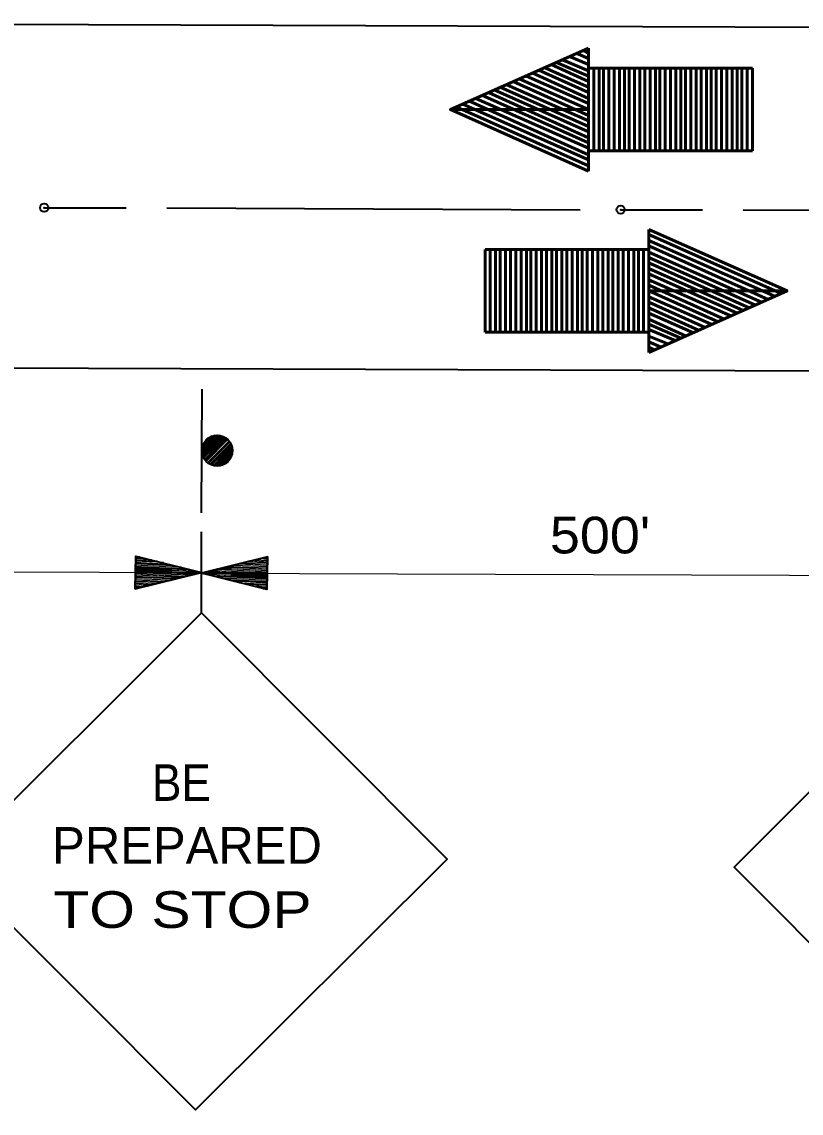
# Model space of a CAD drawing. Extents: x 3.071 to 3.988, y -0.6 to 0.108.
# Drawn here: x 3.2167 to 3.3159, y -0.2289 to -0.09 of the extents above; entities that cross this region are included whole.
import ezdxf
from ezdxf.enums import TextEntityAlignment as Align

# ---------------------------------------------------------------- set-up
doc = ezdxf.new("R2010")
doc.units = 0
doc.header["$LTSCALE"] = 0.0021
doc.header["$PDMODE"] = 32
doc.header["$PDSIZE"] = 0.00105
for name, color, linetype, lineweight in [('1', 7, 'Continuous', 35), ('10', 7, 'Continuous', 35), ('9', 7, 'Continuous', 25)]:
    doc.layers.add(name, color=color, linetype=linetype, lineweight=lineweight)

msp = doc.modelspace()

# ---------------------------------------------------------------- linework, layer by layer
at = {"layer": '1', "lineweight": 40}
for p, q in [((3.141583, -0.09), (3.938667, -0.093083)), ((3.219583, -0.113667), (3.23, -0.113667)), ((3.235167, -0.113667), (3.28775, -0.113917)), ((3.292917, -0.113917), (3.303333, -0.113917)), ((3.3085, -0.113917), (3.38025, -0.11425)), ((3.141417, -0.13375), (3.9385, -0.136833)), ((3.239583, -0.1525), (3.239667, -0.13675))]:
    msp.add_line(p, q, dxfattribs=at)
at = {"layer": '1', "lineweight": 53}
for p, q in [((3.286417, -0.094417), (3.288833, -0.095417)), ((3.28725, -0.094), (3.288833, -0.094667)), ((3.288167, -0.093667), (3.288833, -0.094)), ((3.288833, -0.093333), (3.288833, -0.109)), ((3.283167, -0.095833), (3.288833, -0.098333)), ((3.284083, -0.095417), (3.288833, -0.097583)), ((3.28475, -0.095167), (3.288833, -0.096917)), ((3.2855, -0.094833), (3.288833, -0.09625)), ((3.280917, -0.096917), (3.288833, -0.100417)), ((3.281667, -0.0965), (3.288833, -0.09975)), ((3.2825, -0.096167), (3.288833, -0.099)), ((3.309667, -0.095917), (3.288833, -0.095917)), ((3.288833, -0.106417), (3.288833, -0.095917)), ((3.2895, -0.106417), (3.2895, -0.095917)), ((3.290167, -0.106417), (3.290167, -0.095917)), ((3.29075, -0.106417), (3.29075, -0.095917)), ((3.291417, -0.106417), (3.291417, -0.095917)), ((3.292083, -0.106417), (3.292083, -0.095917)), ((3.29275, -0.106417), (3.29275, -0.095917)), ((3.293417, -0.106417), (3.293417, -0.095917)), ((3.294, -0.106417), (3.294, -0.095917)), ((3.294667, -0.106417), (3.294667, -0.095917)), ((3.295333, -0.106417), (3.295333, -0.095917)), ((3.296, -0.106417), (3.296, -0.095917)), ((3.296667, -0.106417), (3.296667, -0.095917)), ((3.297333, -0.106417), (3.297333, -0.095917)), ((3.297917, -0.106417), (3.297917, -0.095917)), ((3.298583, -0.106417), (3.298583, -0.095917)), ((3.29925, -0.106417), (3.29925, -0.095917)), ((3.299917, -0.106417), (3.299917, -0.095917)), ((3.300583, -0.106417), (3.300583, -0.095917)), ((3.301167, -0.106417), (3.301167, -0.095917)), ((3.301833, -0.106417), (3.301833, -0.095917)), ((3.3025, -0.106417), (3.3025, -0.095917)), ((3.303167, -0.106417), (3.303167, -0.095917)), ((3.303833, -0.106417), (3.303833, -0.095917)), ((3.304417, -0.106417), (3.304417, -0.095917)), ((3.305083, -0.106417), (3.305083, -0.095917)), ((3.30575, -0.106417), (3.30575, -0.095917)), ((3.306417, -0.106417), (3.306417, -0.095917)), ((3.307083, -0.106417), (3.307083, -0.095917)), ((3.30775, -0.106417), (3.30775, -0.095917)), ((3.308333, -0.106417), (3.308333, -0.095917)), ((3.309, -0.106417), (3.309, -0.095917)), ((3.309667, -0.106417), (3.309667, -0.095917)), ((3.277583, -0.098333), (3.288833, -0.103333)), ((3.278417, -0.098), (3.288833, -0.102583)), ((3.27925, -0.097583), (3.288833, -0.101917)), ((3.28, -0.09725), (3.288833, -0.101167)), ((3.2745, -0.09975), (3.288833, -0.106083)), ((3.27525, -0.099333), (3.288833, -0.105417)), ((3.276083, -0.099), (3.288833, -0.10475)), ((3.276833, -0.098667), (3.288833, -0.104)), ((3.288833, -0.101167), (3.27125, -0.101167)), ((3.272, -0.100833), (3.288833, -0.108333)), ((3.272833, -0.1005), (3.288833, -0.107583)), ((3.273667, -0.100083), (3.288833, -0.106917)), ((3.309667, -0.106417), (3.288833, -0.106417)), ((3.2965, -0.132083), (3.2965, -0.116417)), ((3.313333, -0.124583), (3.2965, -0.117083)), ((3.3125, -0.124917), (3.2965, -0.117833)), ((3.275667, -0.119), (3.2965, -0.119)), ((3.275667, -0.119), (3.275667, -0.1295)), ((3.276333, -0.119), (3.276333, -0.1295)), ((3.277, -0.119), (3.277, -0.1295)), ((3.277583, -0.119), (3.277583, -0.1295)), ((3.27825, -0.119), (3.27825, -0.1295)), ((3.278917, -0.119), (3.278917, -0.1295)), ((3.279583, -0.119), (3.279583, -0.1295)), ((3.28025, -0.119), (3.28025, -0.1295)), ((3.280917, -0.119), (3.280917, -0.1295)), ((3.2815, -0.119), (3.2815, -0.1295)), ((3.282167, -0.119), (3.282167, -0.1295)), ((3.282833, -0.119), (3.282833, -0.1295)), ((3.2835, -0.119), (3.2835, -0.1295)), ((3.284167, -0.119), (3.284167, -0.1295)), ((3.28475, -0.119), (3.28475, -0.1295)), ((3.285417, -0.119), (3.285417, -0.1295)), ((3.286083, -0.119), (3.286083, -0.1295)), ((3.28675, -0.119), (3.28675, -0.1295)), ((3.287417, -0.119), (3.287417, -0.1295)), ((3.288, -0.119), (3.288, -0.1295)), ((3.288667, -0.119), (3.288667, -0.1295)), ((3.289333, -0.119), (3.289333, -0.1295)), ((3.29, -0.119), (3.29, -0.1295)), ((3.290667, -0.119), (3.290667, -0.1295)), ((3.291333, -0.119), (3.291333, -0.1295)), ((3.291917, -0.119), (3.291917, -0.1295)), ((3.292583, -0.119), (3.292583, -0.1295)), ((3.29325, -0.119), (3.29325, -0.1295)), ((3.293917, -0.119), (3.293917, -0.1295)), ((3.294583, -0.119), (3.294583, -0.1295)), ((3.295167, -0.119), (3.295167, -0.1295)), ((3.295833, -0.119), (3.295833, -0.1295)), ((3.311667, -0.125333), (3.2965, -0.1185)), ((3.2965, -0.119), (3.2965, -0.1295)), ((3.310833, -0.125667), (3.2965, -0.119333)), ((3.310083, -0.126083), (3.2965, -0.12)), ((3.30925, -0.126417), (3.2965, -0.120667)), ((3.3085, -0.12675), (3.2965, -0.121417)), ((3.30775, -0.127083), (3.2965, -0.122083)), ((3.306917, -0.127417), (3.2965, -0.122833)), ((3.306083, -0.127833), (3.2965, -0.1235)), ((3.2965, -0.12425), (3.314083, -0.12425)), ((3.305333, -0.128167), (3.2965, -0.12425)), ((3.304417, -0.1285), (3.2965, -0.125)), ((3.303667, -0.128917), (3.2965, -0.125667)), ((3.302833, -0.12925), (3.2965, -0.126417)), ((3.302167, -0.129583), (3.2965, -0.127083)), ((3.30125, -0.13), (3.2965, -0.127833)), ((3.300583, -0.13025), (3.2965, -0.1285)), ((3.299833, -0.130583), (3.2965, -0.129167)), ((3.275667, -0.1295), (3.2965, -0.1295)), ((3.298917, -0.131), (3.2965, -0.13)), ((3.298083, -0.131417), (3.2965, -0.13075)), ((3.297167, -0.13175), (3.2965, -0.131417))]:
    msp.add_line(p, q, dxfattribs=at)
at = {"layer": '1'}
for p, q in [((3.239667, -0.1445), (3.241583, -0.142583)), ((3.239667, -0.14425), (3.241333, -0.142583)), ((3.239667, -0.144667), (3.24175, -0.142583)), ((3.239667, -0.144917), (3.242, -0.142583)), ((3.239667, -0.145167), (3.242167, -0.142667)), ((3.23975, -0.143917), (3.240917, -0.142667)), ((3.239833, -0.14525), (3.242333, -0.14275)), ((3.239917, -0.145417), (3.2425, -0.142833)), ((3.24, -0.145667), (3.242667, -0.142917)), ((3.240083, -0.145833), (3.242833, -0.143083)), ((3.240167, -0.145917), (3.242917, -0.143167)), ((3.240417, -0.146083), (3.243167, -0.143333)), ((3.2405, -0.146167), (3.24325, -0.143417)), ((3.240667, -0.146333), (3.243333, -0.143667)), ((3.240917, -0.146333), (3.243417, -0.143833)), ((3.241167, -0.146417), (3.2435, -0.144)), ((3.241333, -0.146417), (3.2435, -0.14425)), ((3.2415, -0.146417), (3.243583, -0.144417)), ((3.241667, -0.1465), (3.2435, -0.144667)), ((3.242, -0.146417), (3.2435, -0.144917)), ((3.24225, -0.146417), (3.243417, -0.145167)), ((3.239583, -0.16525), (3.239583, -0.154917))]:
    msp.add_line(p, q, dxfattribs=at)
at = {"layer": '1', "lineweight": 25}
msp.add_line((3.160333, -0.159833), (3.239583, -0.160083), dxfattribs=at)
at = {"layer": '1', "lineweight": 53}
for points in [[(3.288833, -0.093333), (3.27125, -0.101167), (3.288833, -0.109)], [(3.2965, -0.132083), (3.314083, -0.12425), (3.2965, -0.116417)]]:
    msp.add_lwpolyline(points, dxfattribs=at)
at = {"layer": '1', "lineweight": 25}
msp.add_lwpolyline([(3.239583, -0.160167), (3.339333, -0.1605), (3.389333, -0.160667)], dxfattribs=at)
at = {"layer": '1', "lineweight": 40}
for points in [[(3.239583, -0.16525), (3.207583, -0.197167), (3.238833, -0.2285), (3.270833, -0.196583)], [(3.339333, -0.165667), (3.307333, -0.197583), (3.338583, -0.228917), (3.370583, -0.197)]]:
    msp.add_lwpolyline(points, close=True, dxfattribs=at)
at = {"layer": '1'}
msp.add_circle((3.241583, -0.144583), 0.001956, dxfattribs=at)
for p in [(3.219583, -0.113667), (3.292917, -0.113917)]:
    msp.add_point(p, dxfattribs=at)
at = {"layer": '10'}
for p, q in [((3.231167, -0.158833), (3.2355, -0.159083)), ((3.235833, -0.159667), (3.231167, -0.1595)), ((3.235833, -0.159833), (3.231167, -0.159667)), ((3.231167, -0.159833), (3.235833, -0.16)), ((3.23575, -0.160167), (3.231167, -0.16)), ((3.231167, -0.160083), (3.239583, -0.160083)), ((3.248, -0.160167), (3.239583, -0.160167)), ((3.248, -0.160417), (3.243333, -0.16025)), ((3.243333, -0.160417), (3.248, -0.160583)), ((3.243333, -0.160583), (3.248, -0.16075)), ((3.243417, -0.160083), (3.248, -0.16025)), ((3.248, -0.161417), (3.243667, -0.161167))]:
    msp.add_line(p, q, dxfattribs=at)
for points in [[(3.231167, -0.162167), (3.23125, -0.158), (3.239583, -0.160083)], [(3.248, -0.158083), (3.247917, -0.16225), (3.239583, -0.160167)], [(3.248, -0.158083), (3.239583, -0.160167), (3.248, -0.158083)], [(3.231167, -0.162167), (3.239583, -0.160083), (3.231167, -0.162167)]]:
    msp.add_lwpolyline(points, dxfattribs=at)
for points in [[(3.239583, -0.160083), (3.231167, -0.162167), (3.23125, -0.158), (3.231167, -0.162167)], [(3.239583, -0.160167), (3.248, -0.158083), (3.247917, -0.16225), (3.248, -0.158083)]]:
    msp.add_lwpolyline(points, close=True, dxfattribs=at)
at = {"layer": '9'}
for p, q in [((3.23175, -0.158083), (3.23125, -0.158083)), ((3.2325, -0.158333), (3.23125, -0.15825)), ((3.247, -0.158333), (3.248, -0.158417)), ((3.2475, -0.15825), (3.248, -0.15825)), ((3.23325, -0.1585), (3.231167, -0.158417)), ((3.234, -0.158667), (3.231167, -0.158583)), ((3.23475, -0.158833), (3.231167, -0.158667)), ((3.235833, -0.15925), (3.231167, -0.159)), ((3.235833, -0.159417), (3.231167, -0.159167)), ((3.235833, -0.159583), (3.231167, -0.159333)), ((3.23625, -0.15925), (3.235833, -0.15925)), ((3.237, -0.159417), (3.235833, -0.159417)), ((3.237833, -0.159667), (3.235833, -0.159583)), ((3.238583, -0.159833), (3.235833, -0.159667)), ((3.241583, -0.159667), (3.243417, -0.15975)), ((3.242083, -0.159583), (3.243417, -0.159583)), ((3.242667, -0.159417), (3.243417, -0.159417)), ((3.243167, -0.15925), (3.243417, -0.159333)), ((3.243417, -0.159333), (3.248, -0.1595)), ((3.243417, -0.159417), (3.248, -0.159667)), ((3.243417, -0.159583), (3.248, -0.159833)), ((3.243417, -0.15975), (3.248, -0.16)), ((3.24375, -0.159167), (3.248, -0.159333)), ((3.24425, -0.159), (3.248, -0.159167)), ((3.244833, -0.158917), (3.248, -0.159)), ((3.245333, -0.15875), (3.248, -0.158833)), ((3.245917, -0.158583), (3.248, -0.15875)), ((3.246417, -0.1585), (3.248, -0.158583)), ((3.23575, -0.160333), (3.231167, -0.160083)), ((3.23575, -0.1605), (3.231167, -0.16025)), ((3.23575, -0.160667), (3.231167, -0.160417)), ((3.23575, -0.160833), (3.231167, -0.160583)), ((3.23575, -0.160917), (3.231167, -0.16075)), ((3.235417, -0.161083), (3.231167, -0.160917)), ((3.234917, -0.16125), (3.231167, -0.161083)), ((3.238667, -0.160333), (3.23575, -0.160167)), ((3.238167, -0.160417), (3.23575, -0.160333)), ((3.237583, -0.160583), (3.23575, -0.1605)), ((3.237083, -0.160667), (3.23575, -0.160667)), ((3.2365, -0.160833), (3.23575, -0.160833)), ((3.236, -0.161), (3.23575, -0.160917)), ((3.239333, -0.16), (3.235833, -0.159833)), ((3.23925, -0.160167), (3.235833, -0.16)), ((3.239833, -0.16025), (3.243333, -0.160417)), ((3.239917, -0.160083), (3.243333, -0.16025)), ((3.2405, -0.159917), (3.243417, -0.160083)), ((3.240583, -0.160417), (3.243333, -0.160583)), ((3.241, -0.159833), (3.243417, -0.159917)), ((3.241333, -0.160583), (3.243333, -0.160667)), ((3.242167, -0.160833), (3.243333, -0.160833)), ((3.242917, -0.161), (3.243333, -0.161)), ((3.243333, -0.160667), (3.248, -0.160917)), ((3.243333, -0.160833), (3.248, -0.161083)), ((3.243333, -0.161), (3.248, -0.16125)), ((3.243417, -0.159917), (3.248, -0.160167)), ((3.234333, -0.161333), (3.231167, -0.16125)), ((3.233833, -0.1615), (3.231167, -0.161417)), ((3.23325, -0.161667), (3.231167, -0.1615)), ((3.23275, -0.16175), (3.231167, -0.161667)), ((3.232167, -0.161917), (3.231167, -0.161833)), ((3.231667, -0.162), (3.231167, -0.162)), ((3.244417, -0.161417), (3.248, -0.161583)), ((3.245167, -0.161583), (3.248, -0.161667)), ((3.245917, -0.16175), (3.247917, -0.161833)), ((3.246667, -0.161917), (3.247917, -0.162)), ((3.247417, -0.162167), (3.247917, -0.162167))]:
    msp.add_line(p, q, dxfattribs=at)
at = {"layer": '9', "lineweight": 40}
for points in [[(3.239583, -0.160083), (3.231167, -0.162167), (3.23125, -0.158)], [(3.239583, -0.160167), (3.248, -0.158083), (3.247917, -0.16225)]]:
    msp.add_lwpolyline(points, close=True, dxfattribs=at)

# ---------------------------------------------------------------- texts
at = {"layer": '1'}
for s, width, p in [("500'", 1.1, (3.290292, -0.157667)), ('BE', 0.9, (3.237042, -0.189167)), ('TO STOP', 1.2, (3.237167, -0.205333))]:
    msp.add_text(s, height=0.004666, dxfattribs=dict(at, width=width)).set_placement(p, align=Align.CENTER)
msp.add_text('PREPARED', height=0.004666, dxfattribs=at).set_placement((3.23775, -0.197167), align=Align.CENTER)

doc.saveas('drawing.dxf')
